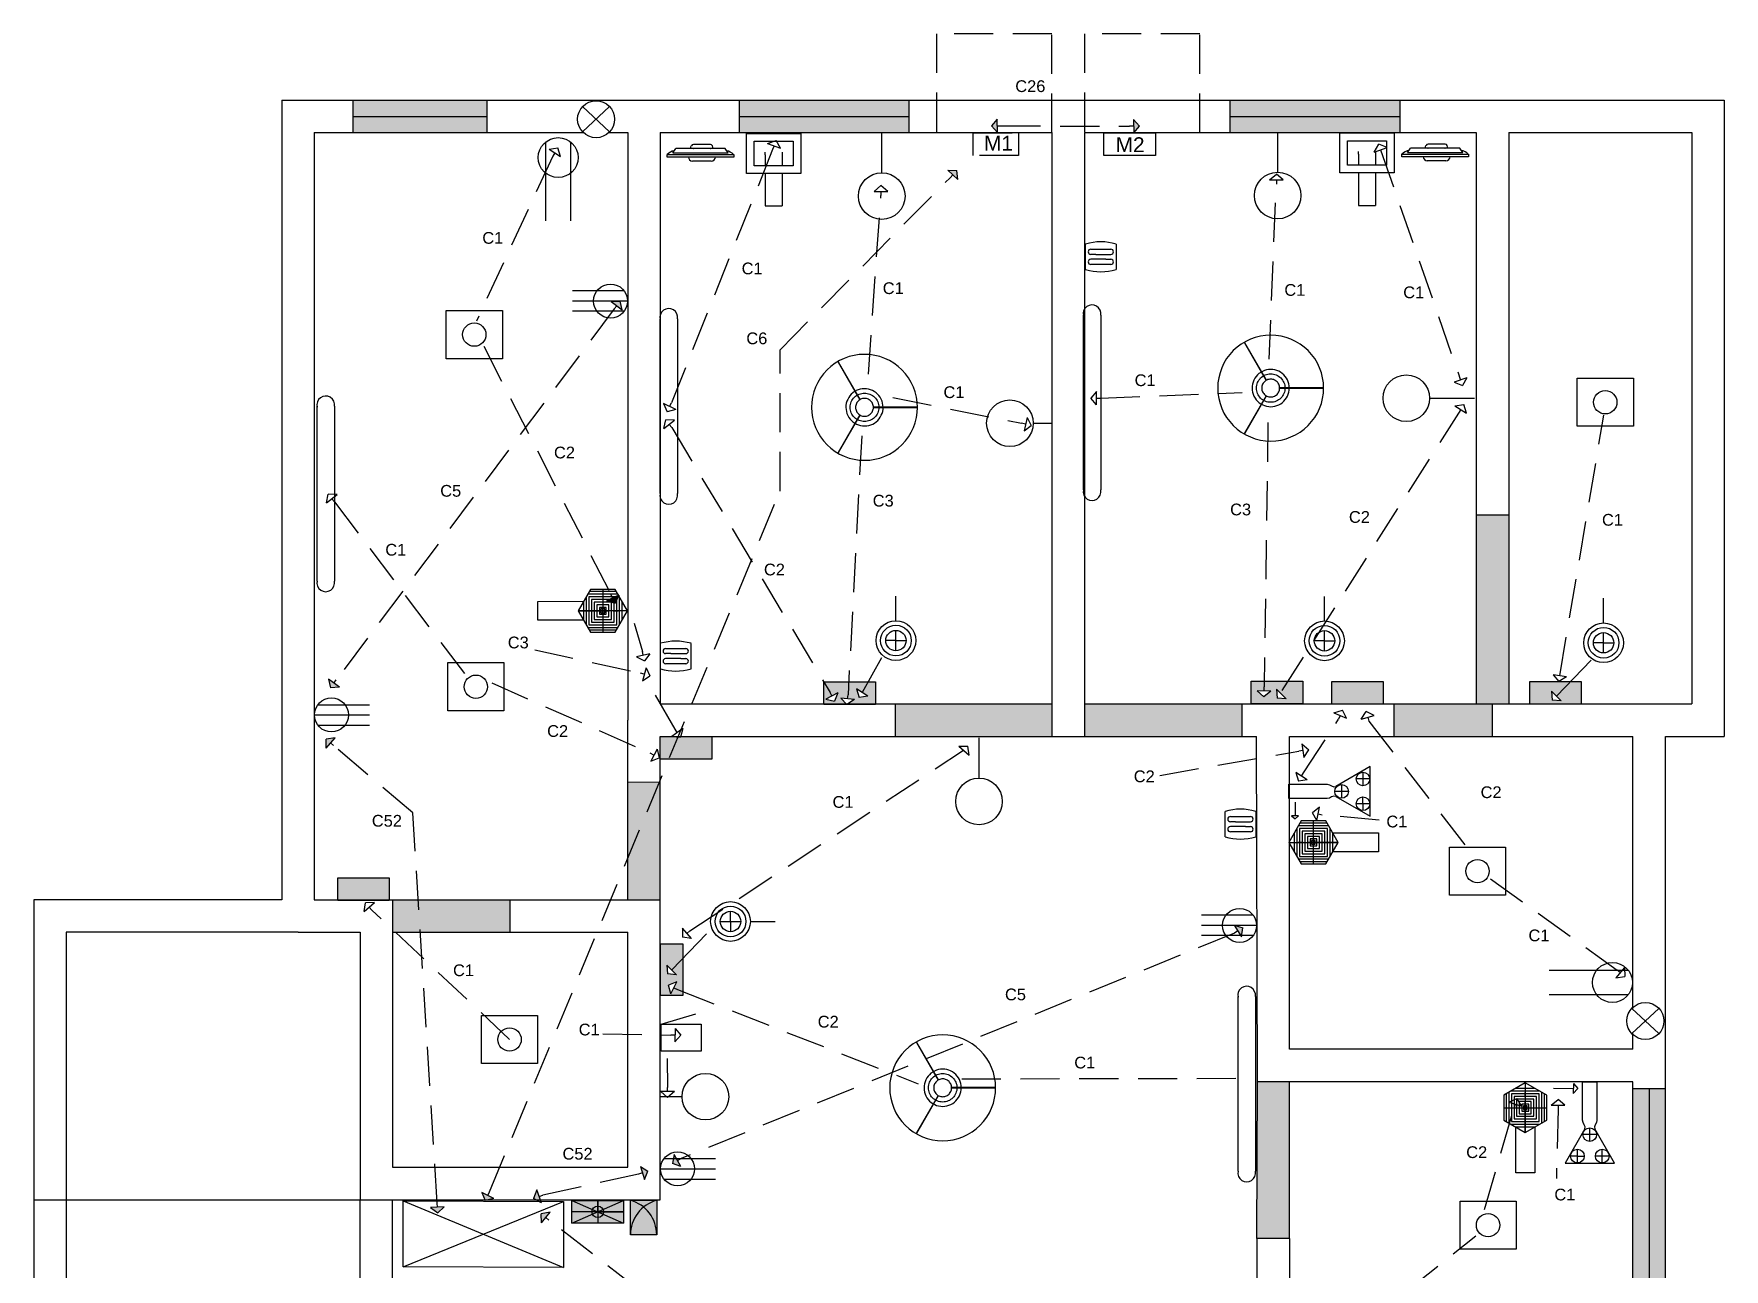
# Model space of a CAD drawing. Header units: feet. Extents: x 388 to 448, y -18 to 246.
# Drawn here: x 397.02 to 440.17, y 214.81 to 246.36 of the extents above; entities that cross this region are included whole.
import ezdxf

# ---------------------------------------------------------------- set-up
doc = ezdxf.new("R2010")
doc.units = ezdxf.units.FT
doc.header["$MEASUREMENT"] = 0
doc.linetypes.add('CENTER2', pattern=[1.125, 0.75, -0.125, 0.125, -0.125])
doc.linetypes.add('DASHEDX2', pattern=[1.5, 1, -0.5])
doc.styles.get("Standard").update_dxf_attribs({"font": 'arial.ttf'})

# ---------------------------------------------------------------- blocks, each defined once
blk = doc.blocks.new('FRISBI_PL')
for points in [[(-29.56, -2.91), (-29.13, -5.79), (-28.42, -8.62), (-27.44, -11.37), (-26.19, -14), (-24.7, -16.5), (-22.96, -18.84), (-21, -21), (-18.84, -22.96), (-16.5, -24.7), (-14, -26.19), (-11.37, -27.44), (-8.62, -28.42), (-5.79, -29.13), (-2.91, -29.56), (0, -29.7), (2.91, -29.56), (5.79, -29.13), (8.62, -28.42), (11.37, -27.44), (14, -26.19), (16.5, -24.7), (18.84, -22.96), (21, -21), (22.96, -18.84), (24.7, -16.5), (26.19, -14), (27.44, -11.37), (28.42, -8.62), (29.13, -5.79), (29.56, -2.91), (29.7, 0), (29.56, 2.91), (29.13, 5.79), (28.42, 8.62), (27.44, 11.37), (26.19, 14), (24.7, 16.5), (22.96, 18.84), (21, 21), (18.84, 22.96), (16.5, 24.7), (14, 26.19), (11.37, 27.44), (8.62, 28.42), (5.79, 29.13), (2.91, 29.56), (0, 29.7), (-2.91, 29.56), (-5.79, 29.13), (-8.62, 28.42), (-11.37, 27.44), (-14, 26.19), (-16.5, 24.7), (-18.84, 22.96), (-21, 21), (-22.96, 18.84), (-24.7, 16.5), (-26.19, 14), (-27.44, 11.37), (-28.42, 8.62), (-29.13, 5.79), (-29.56, 2.91), (-29.7, 0)], [(-5.01, 0), (-4.97, -0.56), (-4.88, -1.11), (-4.72, -1.65), (-4.51, -2.17), (-4.24, -2.66), (-3.91, -3.12), (-3.54, -3.54), (-3.12, -3.91), (-2.66, -4.24), (-2.17, -4.51), (-1.65, -4.72), (-1.11, -4.88), (-0.56, -4.97), (0, -5.01), (0.56, -4.97), (1.11, -4.88), (1.65, -4.72), (2.17, -4.51), (2.66, -4.24), (3.12, -3.91), (3.54, -3.54), (3.91, -3.12), (4.24, -2.66), (4.51, -2.17), (4.72, -1.65), (4.88, -1.11), (4.97, -0.56), (5.01, 0), (4.97, 0.56), (4.88, 1.11), (4.72, 1.65), (4.51, 2.17), (4.24, 2.66), (3.91, 3.12), (3.54, 3.54), (3.12, 3.91), (2.66, 4.24), (2.17, 4.51), (1.65, 4.72), (1.11, 4.88), (0.56, 4.97), (0, 5.01), (-0.56, 4.97), (-1.11, 4.88), (-1.65, 4.72), (-2.17, 4.51), (-2.66, 4.24), (-3.12, 3.91), (-3.54, 3.54), (-3.91, 3.12), (-4.24, 2.66), (-4.51, 2.17), (-4.72, 1.65), (-4.88, 1.11), (-4.97, 0.56)]]:
    blk.add_lwpolyline(points, close=True)
for points in [[(-2.41, 4.38), (-14.55, 25.41), (-14.56, 25.42), (-14.57, 25.43), (-14.59, 25.44), (-14.6, 25.45), (-14.62, 25.45), (-14.64, 25.45), (-14.65, 25.45), (-14.67, 25.44), (-14.69, 25.44), (-14.7, 25.43), (-14.71, 25.42), (-14.72, 25.4), (-14.73, 25.39), (-14.74, 25.37), (-14.74, 25.35), (-14.74, 25.34), (-14.73, 25.32), (-14.73, 25.31), (-2.59, 4.28)], [(10.44, 0.1), (10.37, 1.23), (10.16, 2.38), (9.83, 3.51), (9.38, 4.59), (8.8, 5.61), (8.12, 6.56), (7.34, 7.43), (6.46, 8.2), (5.5, 8.87), (4.47, 9.43), (3.39, 9.87), (2.26, 10.19), (1.11, 10.38), (-0.06, 10.44), (-1.23, 10.37), (-2.38, 10.16), (-3.51, 9.83), (-4.59, 9.38), (-5.12, 9.08)], [(-10.38, 1.11), (-10.44, -0.06), (-10.37, -1.23), (-10.16, -2.38), (-9.83, -3.51), (-9.38, -4.59), (-8.8, -5.61), (-8.12, -6.56), (-7.34, -7.43), (-6.46, -8.2), (-5.5, -8.87), (-5.3, -8.98)], [(-5.3, 8.98), (-5.61, 8.8), (-6.56, 8.12), (-7.43, 7.34), (-8.2, 6.46), (-8.87, 5.5), (-9.43, 4.47), (-9.87, 3.39), (-10.19, 2.26), (-10.38, 1.11)], [(-8, 0), (-7.96, 0.78), (-7.84, 1.56), (-7.65, 2.32), (-7.39, 3.06), (-7.05, 3.77), (-6.65, 4.44), (-6.18, 5.07), (-5.65, 5.65), (-5.07, 6.18), (-4.44, 6.65), (-4.08, 6.87)], [(-4.08, -6.87), (-4.44, -6.65), (-5.07, -6.18), (-5.65, -5.65), (-6.18, -5.07), (-6.65, -4.44), (-7.05, -3.77), (-7.39, -3.06), (-7.65, -2.32), (-7.84, -1.56), (-7.96, -0.78), (-8, 0)], [(-3.91, 6.97), (-3.77, 7.05), (-3.06, 7.39), (-2.32, 7.65), (-1.56, 7.84), (-0.78, 7.96), (0, 8), (0.78, 7.96), (1.56, 7.84), (2.32, 7.65), (3.06, 7.39), (3.77, 7.05), (4.44, 6.65), (5.07, 6.18), (5.65, 5.65), (6.18, 5.07), (6.65, 4.44), (7.05, 3.77), (7.39, 3.06), (7.65, 2.32), (7.84, 1.56), (7.96, 0.78), (7.99, 0.1)], [(5, -0.1), (29.28, -0.1), (29.3, -0.1), (29.31, -0.09), (29.33, -0.09), (29.34, -0.08), (29.35, -0.06), (29.36, -0.05), (29.37, -0.03), (29.37, -0.02), (29.37, 0), (29.37, 0.02), (29.37, 0.03), (29.36, 0.05), (29.35, 0.06), (29.34, 0.08), (29.33, 0.09), (29.31, 0.09), (29.3, 0.1), (29.28, 0.1), (5, 0.1)], [(-2.59, -4.28), (-14.73, -25.31), (-14.73, -25.32), (-14.74, -25.34), (-14.74, -25.35), (-14.74, -25.37), (-14.73, -25.39), (-14.72, -25.4), (-14.71, -25.42), (-14.7, -25.43), (-14.69, -25.44), (-14.67, -25.44), (-14.65, -25.45), (-14.64, -25.45), (-14.62, -25.45), (-14.6, -25.45), (-14.59, -25.44), (-14.57, -25.43), (-14.56, -25.42), (-14.55, -25.41), (-2.41, -4.38)], [(-5.12, -9.08), (-4.47, -9.43), (-3.39, -9.87), (-2.26, -10.19), (-1.11, -10.38), (0.06, -10.44), (1.23, -10.37), (2.38, -10.16), (3.51, -9.83), (4.59, -9.38), (5.61, -8.8), (6.56, -8.12), (7.43, -7.34), (8.2, -6.46), (8.87, -5.5), (9.43, -4.47), (9.87, -3.39), (10.19, -2.26), (10.38, -1.11), (10.43, -0.1)], [(7.99, -0.1), (7.96, -0.78), (7.84, -1.56), (7.65, -2.32), (7.39, -3.06), (7.05, -3.77), (6.65, -4.44), (6.18, -5.07), (5.65, -5.65), (5.07, -6.18), (4.44, -6.65), (3.77, -7.05), (3.06, -7.39), (2.32, -7.65), (1.56, -7.84), (0.78, -7.96), (0, -8), (-0.78, -7.96), (-1.56, -7.84), (-2.32, -7.65), (-3.06, -7.39), (-3.77, -7.05), (-3.91, -6.97)]]:
    blk.add_lwpolyline(points)
blk = doc.blocks.new('Tv 05_top_cad-block.com')
at = {"color": 0, "lineweight": -2}
blk.add_line((276, -50), (-311, -50), dxfattribs=at)
for points in [[(101, 0), (-101, 0)], [(-345, -100), (-311, -50)], [(-345, -100), (311, -100)], [(-134, -50), (-126, -18)], [(110, -200), (-110, -200)], [(134, -50), (126, -18)], [(311, -100), (276, -50)]]:
    blk.add_lwpolyline(points, dxfattribs=at)
blk.add_lwpolyline([(-412, -120), (378, -120), (378, -150), (-412, -150)], close=True, dxfattribs=at)
for centre, radius, start, end in [((-101, -25), 25, 90, 164.7609), ((101, -25), 25, 15.2391, 90), ((-285, -257), 187, 103.3665, 132.9123), ((-110, -150), 50, 180, 270), ((-101, -25), 25, 266.5195, 273.4805), ((101, -25), 25, 266.5195, 273.4805), ((110, -150), 50, 270, 0), ((250, -257), 187, 47.0877, 76.6335)]:
    blk.add_arc(centre, radius, start, end, dxfattribs=at)
blk = doc.blocks.new('*U18')
at = {"color": 0, "linetype": 'CENTER2', "transparency": 16777216}
blk.add_line((0, -0.539), (0, 0.539), dxfattribs=at)
blk = doc.blocks.new('*U19')
at = {"color": 0, "linetype": 'CENTER2', "transparency": 16777216}
blk.add_line((0.539, 0), (-0.539, 0), dxfattribs=at)
blk = doc.blocks.new('*U20')
at = {"color": 0, "linetype": 'CENTER2', "transparency": 16777216}
blk.add_line((-0.539, 0), (0.539, 0), dxfattribs=at)

msp = doc.modelspace()

# ---------------------------------------------------------------- hatches: boundary and pattern name
at = {"linetype": 'Continuous', "true_color": 0x58ba48}
h = msp.add_hatch(color=85, dxfattribs=at)
h.dxf.hatch_style = 1
h.paths.add_polyline_path([(438.667, 201.621), (438.252, 201.621), (438.252, 194.503), (438.667, 194.503)])
h.paths.add_polyline_path([(438.252, 201.621), (437.837, 201.621), (437.837, 194.503), (438.252, 194.503)])
h.paths.add_polyline_path([(436.67, 181.939), (430.242, 181.939), (430.242, 181.524), (436.67, 181.524)])
h.paths.add_polyline_path([(436.67, 181.524), (430.242, 181.524), (430.242, 181.109), (436.67, 181.109)])
h.paths.add_polyline_path([(404.633, 181.939), (401.597, 181.939), (399.168, 181.937), (399.168, 181.939), (398.435, 181.939), (398.435, 181.523), (404.633, 181.526)])
h.paths.add_polyline_path([(404.633, 181.526), (398.435, 181.523), (398.435, 181.109), (404.633, 181.109)])
h.paths.add_polyline_path([(414.069, 181.939), (409.903, 181.939), (409.903, 181.929), (408.514, 181.929), (408.164, 181.93), (408.164, 181.524), (414.069, 181.524)])
h.paths.add_polyline_path([(414.069, 181.524), (408.164, 181.524), (408.164, 181.109), (414.069, 181.109)])
h.paths.add_polyline_path([(408.582, 244.663), (405.165, 244.663), (405.165, 244.248), (408.582, 244.248)])
h.paths.add_polyline_path([(408.582, 244.248), (405.165, 244.248), (405.165, 243.833), (408.582, 243.833)])
h.paths.add_polyline_path([(419.353, 244.663), (415.032, 244.663), (415.032, 244.248), (419.353, 244.248)])
h.paths.add_polyline_path([(419.353, 244.248), (415.032, 244.248), (415.032, 243.833), (419.353, 243.833)])
h.paths.add_polyline_path([(431.892, 244.663), (427.553, 244.663), (427.553, 244.248), (431.892, 244.248)])
h.paths.add_polyline_path([(431.892, 244.248), (427.553, 244.248), (427.553, 243.833), (431.892, 243.833)])
h.paths.add_polyline_path([(438.667, 219.418), (438.252, 219.418), (438.252, 211.777), (438.667, 211.777)])
h.paths.add_polyline_path([(438.252, 219.418), (437.837, 219.418), (437.837, 211.777), (438.252, 211.777)])
at = {"linetype": 'DASHEDX2'}
h = msp.add_hatch(color=106, dxfattribs=at)
h.dxf.hatch_style = 1
h.paths.add_polyline_path([(420.581, 242.862), (420.353, 242.875), (420.603, 242.634)])
h.paths.add_polyline_path([(421.612, 244.178), (421.465, 244.003), (421.615, 243.833), (421.616, 243.833)])
h.paths.add_polyline_path([(425.242, 243.998), (425.092, 244.171), (425.094, 243.833), (425.102, 243.833)])
h.paths.add_polyline_path([(417.731, 182.773), (417.728, 182.544), (417.893, 182.517), (417.946, 182.517)])
h.paths.add_polyline_path([(436.999, 187.911), (436.722, 187.703), (436.95, 187.688)])
h.paths.add_polyline_path([(409.858, 216.837), (409.776, 216.623), (409.839, 216.587), (409.947, 216.587)])
h.paths.add_polyline_path([(410.194, 216.266), (409.969, 216.226), (409.975, 215.997)])
h.paths.add_polyline_path([(409.947, 216.587), (409.839, 216.587), (409.907, 216.549), (409.961, 216.548)])
h.paths.add_polyline_path([(409.961, 216.548), (409.907, 216.549), (409.974, 216.51)])
h.paths.add_polyline_path([(407.492, 216.408), (407.146, 216.391), (407.327, 216.25)])
h.paths.add_polyline_path([(408.452, 216.775), (408.533, 216.587), (408.629, 216.587), (408.764, 216.623)])
h.paths.add_polyline_path([(412.5, 217.437), (412.602, 217.105), (412.693, 217.315)])
h.paths.add_polyline_path([(413.422, 217.637), (413.344, 217.637), (413.318, 217.516), (413.532, 217.436)])
h.paths.add_polyline_path([(413.366, 217.74), (413.344, 217.637), (413.422, 217.637)])
h.paths.add_polyline_path([(404.537, 229.882), (404.589, 229.659), (404.817, 229.677)])
h.paths.add_polyline_path([(404.71, 228.378), (404.484, 228.35), (404.478, 228.121)])
h.paths.add_polyline_path([(411.988, 239.531), (411.759, 239.517), (412.036, 239.308)])
h.paths.add_polyline_path([(427.88, 223.528), (427.674, 223.592), (427.664, 223.592), (427.828, 223.33), (427.85, 223.33)])
at = {"linetype": 'Continuous', "true_color": 0x939598}
h = msp.add_hatch(color=252, dxfattribs=at)
h.dxf.hatch_style = 1
h.paths.add_polyline_path([(433.837, 229.247), (434.667, 229.247), (434.667, 234.064), (433.837, 234.064)])
h.paths.add_polyline_path([(431.739, 229.247), (431.739, 228.417), (434.252, 228.417), (434.252, 229.247)])
at = {"linetype": 'DASHEDX2', "true_color": 0x000000}
h = msp.add_hatch(color=18, dxfattribs=at)
h.dxf.hatch_style = 1
h.paths.add_polyline_path([(411.898, 231.98), (411.848, 231.98), (411.704, 231.913), (411.831, 231.913), (411.831, 231.826), (411.855, 231.819), (411.898, 231.914)])
h.paths.add_polyline_path([(411.945, 232.019), (411.942, 232.024), (411.848, 231.98), (411.898, 231.98), (411.898, 231.914)])
h.paths.add_polyline_path([(411.831, 231.913), (411.704, 231.913), (411.635, 231.88), (411.76, 231.845), (411.764, 231.845), (411.764, 231.845), (411.831, 231.826)])
at = {"linetype": 'DASHEDX2'}
h = msp.add_hatch(color=8, dxfattribs=at)
h.dxf.hatch_style = 1
h.paths.add_polyline_path([(431.466, 229.821), (430.15, 229.821), (430.15, 229.247), (431.466, 229.247)])
h.paths.add_polyline_path([(429.411, 229.825), (429.027, 229.825), (428.836, 229.525), (428.982, 229.379), (428.754, 229.396), (428.738, 229.624), (428.836, 229.525), (429.027, 229.825), (428.427, 229.825), (428.425, 229.679), (428.422, 229.576), (428.595, 229.571), (428.417, 229.427), (428.249, 229.581), (428.422, 229.576), (428.425, 229.679), (428.427, 229.825), (428.095, 229.825), (428.095, 229.247), (429.411, 229.247)])
h.paths.add_polyline_path([(435.76, 229.569), (435.883, 229.446), (436.242, 229.816), (435.202, 229.816), (435.202, 229.247), (436.518, 229.247), (436.518, 229.816), (436.242, 229.816), (435.883, 229.446), (436.005, 229.323), (435.777, 229.341)])
h.paths.add_polyline_path([(417.819, 229.809), (417.188, 229.809), (417.188, 229.801), (417.344, 229.54), (417.391, 229.449), (417.545, 229.528), (417.46, 229.316), (417.237, 229.369), (417.391, 229.449), (417.344, 229.54), (417.188, 229.801), (417.188, 229.247), (417.76, 229.247), (417.619, 229.397), (417.791, 229.379), (417.802, 229.482)])
h.paths.add_polyline_path([(414.323, 228.417), (413.534, 228.417), (413.527, 228.394), (413.464, 228.4), (413.232, 227.84), (414.323, 227.84)])
h.paths.add_polyline_path([(413.464, 228.4), (413.309, 228.417), (413.007, 228.417), (413.007, 227.84), (413.232, 227.84)])
h.paths.add_polyline_path([(426.428, 190.967), (425.851, 190.967), (425.851, 189.651), (426.428, 189.651)])
h.paths.add_polyline_path([(419.156, 195.022), (418.578, 195.022), (418.578, 194.9), (418.807, 194.816), (418.87, 194.978), (418.946, 194.762), (418.745, 194.655), (418.807, 194.816), (418.578, 194.9), (418.578, 194.464), (418.794, 194.395), (418.756, 194.169), (418.666, 194.317), (418.578, 194.263), (418.578, 193.706), (418.961, 193.706), (418.961, 193.809), (418.788, 193.809), (418.961, 193.958), (419.135, 193.809), (418.961, 193.809), (418.961, 193.706), (419.156, 193.706)])
h.paths.add_polyline_path([(400.814, 189.019), (401.5, 189.019), (401.5, 189.637), (400.814, 189.637)], flags=9)
h = msp.add_hatch(color=8, dxfattribs=at)
h.dxf.hatch_style = 1
h.paths.add_polyline_path([(405.339, 209.077), (404.956, 209.077), (404.936, 208.864), (404.761, 208.855), (404.761, 207.904), (404.767, 207.902), (404.97, 208.006), (405.103, 207.82), (404.935, 207.861), (404.911, 207.761), (405.339, 207.761)])
h.paths.add_polyline_path([(411.389, 208.362), (410.873, 208.362), (410.82, 208.161), (410.78, 208.066), (410.94, 207.999), (410.723, 207.928), (410.62, 208.132), (410.78, 208.066), (410.82, 208.161), (410.873, 208.362), (410.073, 208.362), (410.073, 207.784), (411.389, 207.784)])
h.paths.add_polyline_path([(406.092, 224.804), (404.776, 224.804), (404.776, 224.247), (406.092, 224.247)])
h.paths.add_polyline_path([(418.504, 229.809), (418.311, 229.809), (418.161, 229.539), (418.308, 229.448), (418.082, 229.413), (418.014, 229.631), (418.161, 229.539), (418.311, 229.809), (417.819, 229.809), (417.802, 229.482), (417.791, 229.379), (417.964, 229.361), (417.8, 229.247), (418.504, 229.247)])
h.paths.add_polyline_path([(414.304, 206.919), (412.988, 206.919), (412.988, 206.342), (413.21, 206.342), (413.591, 206.718), (413.471, 206.843), (413.698, 206.821), (413.711, 206.593), (413.591, 206.718), (413.21, 206.342), (413.857, 206.342), (414.058, 206.435), (414.12, 206.342), (414.304, 206.342)])
h.paths.add_polyline_path([(433.273, 212.179), (431.957, 212.179), (431.957, 211.602), (433.047, 211.602), (433.054, 211.635), (433.273, 211.62)])
at = {"linetype": 'Continuous', "true_color": 0x939598}
h = msp.add_hatch(color=252, dxfattribs=at)
h.dxf.hatch_style = 1
h.paths.add_polyline_path([(427.851, 228.417), (427.851, 229.247), (423.837, 229.247), (423.837, 228.417)])
h.paths.add_polyline_path([(419.006, 229.247), (419.006, 228.417), (423.007, 228.417), (423.007, 229.247)])
at = {"linetype": 'Continuous', "true_color": 0x735b54}
h = msp.add_hatch(color=37, dxfattribs=at)
h.dxf.hatch_style = 1
h.paths.add_polyline_path([(413.007, 228.417), (413.007, 227.84), (414.323, 227.84), (414.323, 228.417)])
at = {"linetype": 'DASHEDX2'}
h = msp.add_hatch(color=8, dxfattribs=at)
h.dxf.hatch_style = 1
h.paths.add_polyline_path([(413.464, 228.4), (413.309, 228.417), (413.007, 228.417), (413.007, 227.84), (413.232, 227.84)])
h = msp.add_hatch(color=8, dxfattribs=at)
h.dxf.hatch_style = 1
h.paths.add_polyline_path([(414.323, 228.417), (413.534, 228.417), (413.527, 228.394), (413.464, 228.4), (413.232, 227.84), (414.323, 227.84)])
at = {"linetype": 'Continuous', "true_color": 0x939598}
h = msp.add_hatch(color=252, dxfattribs=at)
h.dxf.hatch_style = 1
h.paths.add_polyline_path([(412.177, 224.247), (413.007, 224.247), (413.007, 227.255), (412.177, 227.247)])
h.paths.add_polyline_path([(409.178, 223.417), (409.178, 224.247), (406.177, 224.247), (406.177, 223.417)])
at = {"linetype": 'DASHEDX2'}
h = msp.add_hatch(color=8, dxfattribs=at)
h.dxf.hatch_style = 1
h.paths.add_polyline_path([(413.589, 223.118), (413.012, 223.118), (413.012, 221.802), (413.589, 221.802), (413.589, 221.9), (413.449, 221.955), (413.356, 221.999), (413.281, 221.843), (413.221, 222.063), (413.431, 222.155), (413.356, 221.999), (413.449, 221.955), (413.589, 221.9), (413.589, 222.754), (413.3, 222.456), (413.422, 222.333), (413.194, 222.351), (413.177, 222.579), (413.3, 222.456), (413.589, 222.754)])
at = {"linetype": 'DASHEDX2', "true_color": 0x939598}
h = msp.add_hatch(color=252, dxfattribs=at)
h.dxf.hatch_style = 1
h.paths.add_polyline_path([(425.837, 193.939), (425.007, 193.939), (425.007, 191.438), (425.837, 191.438)])
h.paths.add_polyline_path([(429.067, 219.599), (428.254, 219.599), (428.237, 215.598), (429.067, 215.598)])
at = {"linetype": 'Continuous', "true_color": 0x727430}
h = msp.add_hatch(color=67, dxfattribs=at)
h.dxf.hatch_style = 1
h.paths.add_polyline_path([(411.413, 216.568), (410.755, 216.568), (411.277, 216.339, -0.297702), (411.413, 216.427)])
h.paths.add_polyline_path([(412.071, 216.568), (411.548, 216.339, -0.103722), (411.561, 216.279), (412.071, 216.279)])
h.paths.add_polyline_path([(412.071, 216.568), (411.413, 216.568), (411.413, 216.427, -0.297702), (411.548, 216.339)])
h.paths.add_polyline_path([(411.548, 216.22, -0.297702), (411.413, 216.131), (411.413, 215.991), (412.071, 215.991)])
h.paths.add_polyline_path([(412.071, 216.279), (411.561, 216.279, -0.103722), (411.548, 216.22), (412.071, 215.991)])
h.paths.add_polyline_path([(411.413, 216.131, -0.297702), (411.277, 216.22), (410.755, 215.991), (411.413, 215.991)])
h.paths.add_polyline_path([(411.277, 216.22, -0.103722), (411.264, 216.279), (410.755, 216.279), (410.755, 215.991)])
h.paths.add_polyline_path([(410.755, 216.568), (410.755, 216.279), (411.264, 216.279, -0.103722), (411.277, 216.339)])
h.paths.add_polyline_path([(411.413, 216.427), (411.413, 216.279), (411.548, 216.339, 0.297702)])
h.paths.add_polyline_path([(411.561, 216.279), (411.413, 216.279), (411.548, 216.22, 0.103722)])
h.paths.add_polyline_path([(411.548, 216.339), (411.413, 216.279), (411.561, 216.279, 0.103722)])
h.paths.add_polyline_path([(411.413, 216.427, 0.297702), (411.277, 216.339), (411.413, 216.279)])
h.paths.add_polyline_path([(411.277, 216.339, 0.103722), (411.264, 216.279), (411.413, 216.279)])
h.paths.add_polyline_path([(411.413, 216.279), (411.264, 216.279, 0.103722), (411.277, 216.22)])
h.paths.add_polyline_path([(411.413, 216.279), (411.277, 216.22, 0.297702), (411.413, 216.131)])
h.paths.add_polyline_path([(411.548, 216.22), (411.413, 216.279), (411.413, 216.131, 0.297702)])
at = {"linetype": 'Continuous', "true_color": 0x7aafdf}
h = msp.add_hatch(color=143, dxfattribs=at)
h.dxf.hatch_style = 1
h.paths.add_polyline_path([(412.582, 216.398, 0.104018), (412.246, 216.574), (412.246, 215.688, -0.224337)])
h.paths.add_polyline_path([(412.582, 216.398, 0.224337), (412.246, 215.688), (412.918, 215.688, 0.224337)])
h.paths.add_polyline_path([(412.918, 216.574, 0.104018), (412.582, 216.398, -0.224337), (412.918, 215.688)])
h.paths.add_polyline_path([(412.918, 216.574), (412.246, 216.574, -0.104018), (412.582, 216.398, -0.104018)])

# ---------------------------------------------------------------- linework, layer by layer
at = {"linetype": 'DASHEDX2'}
for p, q in [((423.007, 246.356), (420.059, 246.356)), ((420.059, 246.356), (420.059, 243.833)), ((423.007, 243.833), (423.007, 246.356)), ((426.786, 246.356), (423.837, 246.356)), ((423.837, 246.356), (423.837, 243.833)), ((426.786, 243.833), (426.786, 246.356)), ((415.876, 243.398), (413.293, 236.933)), ((415.912, 243.495), (415.876, 243.398)), ((431.397, 243.393), (433.437, 237.516)), ((410.263, 243.228), (408.314, 239.015)), ((410.318, 243.315), (410.263, 243.228)), ((428.549, 238.048), (428.736, 242.521)), ((428.736, 242.624), (428.736, 242.521)), ((418.321, 237.667), (418.642, 242.229)), ((418.642, 242.332), (418.642, 242.229)), ((408.502, 238.377), (411.748, 232.047)), ((413.248, 236.84), (413.293, 236.933)), ((418.942, 237.066), (422.232, 236.412)), ((424.148, 237.053), (424.251, 237.053)), ((424.251, 237.053), (427.859, 237.199)), ((433.442, 236.765), (428.836, 229.525)), ((435.971, 229.963), (437.094, 236.615)), ((413.239, 236.382), (413.302, 236.301)), ((413.302, 236.301), (417.344, 229.54)), ((422.333, 236.389), (422.232, 236.412)), ((428.52, 236.43), (428.425, 229.679)), ((404.627, 234.487), (404.691, 234.407)), ((404.691, 234.407), (408.04, 229.978)), ((411.792, 231.954), (411.748, 232.047)), ((412.346, 231.309), (412.551, 230.589)), ((409.803, 230.625), (412.502, 230.033)), ((412.574, 230.489), (412.551, 230.589)), ((412.601, 230.003), (412.502, 230.033)), ((408.709, 229.782), (412.755, 227.989)), ((428.422, 229.576), (428.425, 229.679)), ((413.385, 228.601), (412.845, 229.535)), ((417.391, 229.449), (417.344, 229.54)), ((417.791, 229.379), (417.802, 229.482)), ((429.432, 227.49), (430.322, 228.856)), ((430.362, 228.951), (430.322, 228.856)), ((431.068, 228.907), (431.096, 228.808)), ((431.096, 228.808), (433.791, 225.336)), ((413.443, 228.516), (413.385, 228.601)), ((412.845, 227.94), (412.755, 227.989)), ((413.767, 223.455), (420.749, 228.062)), ((425.764, 227.423), (429.313, 228.038)), ((429.415, 228.054), (429.313, 228.038)), ((429.377, 227.403), (429.432, 227.49)), ((429.212, 226.735), (429.212, 226.388)), ((429.804, 226.439), (429.905, 226.418)), ((431.363, 226.277), (429.905, 226.418)), ((434.203, 224.78), (437.435, 222.453)), ((405.582, 224.06), (405.65, 223.983)), ((409.162, 220.679), (405.65, 223.983)), ((413.689, 223.388), (413.767, 223.455)), ((437.513, 222.386), (437.435, 222.453)), ((413.356, 221.999), (413.449, 221.955)), ((413.449, 221.955), (419.595, 219.548)), ((411.541, 220.822), (413.282, 220.791)), ((413.385, 220.79), (413.282, 220.791)), ((413.189, 220.192), (413.195, 219.451)), ((420.704, 219.674), (427.96, 219.689)), ((413.196, 219.348), (413.195, 219.451)), ((435.813, 219.435), (436.317, 219.428)), ((434.047, 216.336), (434.805, 218.938)), ((434.833, 219.027), (434.802, 218.928)), ((435.927, 218.896), (435.883, 217.127)), ((435.926, 218.998), (435.926, 218.895)), ((412.551, 217.271), (412.452, 217.241)), ((407.319, 216.399), (407.314, 216.502)), ((428.552, 211.468), (433.828, 215.664))]:
    msp.add_line(p, q, dxfattribs=at)
for p, q in [((403.347, 244.663), (412.592, 244.663)), ((403.347, 244.663), (403.347, 224.247)), ((412.592, 244.663), (423.422, 244.663)), ((423.422, 244.663), (434.252, 244.663)), ((434.252, 244.663), (440.167, 244.663)), ((440.167, 244.663), (440.167, 228.417)), ((404.177, 243.833), (411.045, 243.833)), ((404.177, 243.833), (404.177, 224.247)), ((411.697, 243.833), (412.177, 243.833)), ((412.177, 243.833), (412.177, 228.832)), ((413.007, 243.833), (413.007, 229.247)), ((413.007, 243.833), (423.007, 243.833)), ((423.007, 243.833), (423.007, 228.417)), ((423.837, 243.833), (423.837, 228.417)), ((423.837, 243.833), (433.837, 243.833)), ((433.837, 243.833), (433.837, 229.247)), ((434.667, 243.833), (434.667, 229.247)), ((434.667, 243.833), (439.337, 243.833)), ((439.337, 243.833), (439.337, 229.247)), ((434.667, 234.064), (433.837, 234.064)), ((413.007, 229.247), (423.007, 229.247)), ((419.006, 229.247), (419.006, 228.417)), ((423.837, 229.247), (427.851, 229.247)), ((427.851, 229.247), (431.739, 229.247)), ((427.851, 229.247), (427.851, 228.417)), ((431.739, 229.247), (439.337, 229.247)), ((431.739, 228.417), (431.739, 229.247)), ((434.252, 229.247), (439.337, 229.247)), ((434.252, 228.417), (434.252, 229.247)), ((412.177, 224.247), (412.177, 228.832)), ((413.007, 228.417), (427.851, 228.417)), ((413.007, 224.247), (413.007, 228.417)), ((423.007, 228.417), (423.837, 228.417)), ((427.851, 228.417), (428.231, 228.417)), ((428.254, 219.599), (428.231, 228.417)), ((429.067, 228.417), (431.739, 228.417)), ((429.067, 220.429), (429.067, 228.417)), ((431.739, 228.417), (437.837, 228.417)), ((437.837, 221.449), (437.837, 228.417)), ((438.667, 220.014), (438.667, 228.417)), ((438.667, 228.417), (440.167, 228.417)), ((412.177, 227.247), (413.007, 227.255)), ((403.347, 224.247), (397.017, 224.247)), ((397.017, 224.247), (397.017, 217.002)), ((404.177, 224.247), (406.177, 224.247)), ((406.177, 224.247), (406.177, 217.417)), ((406.177, 224.247), (413.007, 224.247)), ((409.178, 223.417), (409.178, 224.247)), ((413.007, 216.587), (413.007, 224.247)), ((403.762, 223.417), (397.847, 223.417)), ((397.847, 223.417), (397.847, 217.002)), ((403.762, 223.417), (405.347, 223.417)), ((405.347, 223.417), (405.347, 216.587)), ((406.177, 223.417), (412.177, 223.417)), ((412.177, 217.417), (412.177, 223.417)), ((437.837, 220.429), (437.837, 220.853)), ((437.837, 220.429), (429.067, 220.429)), ((438.667, 211.184), (438.667, 220.014)), ((437.837, 219.599), (428.254, 219.599)), ((437.837, 211.599), (437.837, 219.599)), ((406.177, 217.417), (412.177, 217.417)), ((397.017, 217.002), (397.017, 207.342)), ((397.847, 217.002), (397.847, 207.342)), ((397.017, 216.587), (413.007, 216.587)), ((405.347, 207.769), (405.347, 216.587)), ((406.177, 207.769), (406.177, 216.587)), ((428.237, 215.598), (428.237, 202.769)), ((429.067, 215.598), (428.237, 215.598)), ((429.067, 215.598), (429.067, 202.769))]:
    msp.add_line(p, q)
at = {"linetype": 'Continuous'}
for p, q in [((405.165, 244.663), (405.165, 243.833)), ((408.582, 244.663), (408.582, 243.833)), ((415.032, 243.833), (415.032, 244.663)), ((419.353, 244.663), (419.353, 243.833)), ((427.553, 243.833), (427.553, 244.663)), ((431.892, 243.833), (431.892, 244.663)), ((405.165, 244.248), (408.582, 244.248)), ((411.027, 244.498), (411.715, 243.852)), ((411.027, 243.852), (411.715, 244.498)), ((415.032, 244.248), (419.353, 244.248)), ((427.553, 244.248), (431.892, 244.248)), ((418.663, 242.809), (418.663, 243.833)), ((428.769, 242.823), (428.769, 243.833)), ((410.171, 243.407), (410.397, 243.441)), ((410.171, 243.407), (410.464, 243.223)), ((410.464, 243.223), (410.397, 243.441)), ((415.75, 243.555), (415.964, 243.634)), ((415.75, 243.555), (416.075, 243.434)), ((416.075, 243.434), (415.964, 243.634)), ((431.234, 243.336), (431.348, 243.534)), ((431.234, 243.336), (431.561, 243.45)), ((431.561, 243.45), (431.348, 243.534)), ((415.685, 243.266), (415.685, 242.989)), ((416.122, 243.266), (416.122, 242.989)), ((430.829, 243.281), (430.829, 243.004)), ((431.266, 243.281), (431.266, 243.004)), ((415.685, 242.79), (415.685, 241.96)), ((416.122, 242.79), (416.122, 241.96)), ((428.563, 242.624), (428.736, 242.773)), ((428.563, 242.624), (428.91, 242.624)), ((428.91, 242.624), (428.736, 242.773)), ((430.829, 242.805), (430.829, 241.975)), ((431.266, 242.805), (431.266, 241.975)), ((418.468, 242.332), (418.642, 242.481)), ((418.468, 242.332), (418.815, 242.332)), ((418.815, 242.332), (418.642, 242.481)), ((415.685, 241.96), (416.122, 241.96)), ((430.829, 241.975), (431.266, 241.975)), ((424.129, 240.725), (423.997, 240.725)), ((424.129, 240.599), (423.997, 240.599)), ((424.381, 240.725), (424.512, 240.725)), ((424.381, 240.599), (424.512, 240.599)), ((412.086, 239.795), (410.77, 239.795)), ((412.174, 239.533), (410.77, 239.533)), ((412.086, 239.271), (410.77, 239.271)), ((433.601, 237.573), (433.273, 237.46)), ((433.273, 237.46), (433.486, 237.375)), ((433.601, 237.573), (433.486, 237.375)), ((413.403, 236.764), (413.092, 236.917)), ((413.092, 236.917), (413.182, 236.706)), ((424.148, 237.227), (423.999, 237.053)), ((424.148, 236.88), (423.999, 237.053)), ((424.148, 236.88), (424.148, 237.227)), ((432.648, 237.053), (433.793, 237.053)), ((413.103, 236.275), (413.147, 236.5)), ((413.103, 236.275), (413.375, 236.489)), ((413.375, 236.489), (413.147, 236.5)), ((413.403, 236.764), (413.182, 236.706)), ((422.371, 236.558), (422.294, 236.22)), ((422.371, 236.558), (422.478, 236.356)), ((433.295, 236.858), (433.522, 236.891)), ((433.295, 236.858), (433.588, 236.672)), ((433.588, 236.672), (433.522, 236.891)), ((422.294, 236.22), (422.478, 236.356)), ((422.53, 236.413), (423.007, 236.413)), ((404.492, 234.378), (404.533, 234.603)), ((404.492, 234.378), (404.762, 234.596)), ((404.762, 234.596), (404.533, 234.603)), ((411.542, 232.17), (411.542, 231.078)), ((411.949, 232.027), (411.635, 231.88)), ((411.635, 231.88), (411.855, 231.819)), ((411.949, 232.027), (411.855, 231.819)), ((419.024, 231.371), (419.024, 231.999)), ((429.964, 231.364), (429.964, 231.993)), ((437.089, 231.314), (437.089, 231.943)), ((412.173, 231.624), (410.911, 231.624)), ((419.024, 230.864), (418.764, 230.864)), ((419.024, 230.864), (419.024, 231.123)), ((419.024, 230.604), (419.024, 230.864)), ((419.024, 230.864), (419.284, 230.864)), ((429.964, 230.857), (429.704, 230.857)), ((429.964, 230.857), (429.964, 231.117)), ((429.964, 230.597), (429.964, 230.857)), ((429.964, 230.857), (430.224, 230.857)), ((437.089, 230.807), (437.089, 231.067)), ((412.743, 230.527), (412.405, 230.451)), ((412.405, 230.451), (412.607, 230.344)), ((412.743, 230.527), (412.607, 230.344)), ((413.278, 230.53), (413.146, 230.53)), ((413.53, 230.53), (413.661, 230.53)), ((418.655, 230.425), (418.161, 229.539)), ((437.089, 230.807), (436.829, 230.807)), ((437.089, 230.547), (437.089, 230.807)), ((437.089, 230.807), (437.349, 230.807)), ((412.651, 230.169), (412.551, 229.837)), ((412.651, 230.169), (412.744, 229.96)), ((413.278, 230.404), (413.146, 230.404)), ((413.53, 230.404), (413.661, 230.404)), ((436.142, 229.935), (435.8, 229.992)), ((435.8, 229.992), (435.946, 229.816)), ((436.774, 230.363), (435.883, 229.446)), ((412.551, 229.837), (412.744, 229.96)), ((418.308, 229.448), (418.014, 229.631)), ((418.014, 229.631), (418.082, 229.413)), ((428.595, 229.571), (428.249, 229.581)), ((428.249, 229.581), (428.417, 229.427)), ((428.595, 229.571), (428.417, 229.427)), ((428.982, 229.379), (428.738, 229.624)), ((428.738, 229.624), (428.754, 229.396)), ((436.005, 229.323), (435.76, 229.569)), ((435.76, 229.569), (435.777, 229.341)), ((436.142, 229.935), (435.946, 229.816)), ((404.268, 229.227), (405.584, 229.227)), ((417.545, 229.528), (417.237, 229.369)), ((417.237, 229.369), (417.46, 229.316)), ((417.545, 229.528), (417.46, 229.316)), ((417.964, 229.361), (417.619, 229.397)), ((417.619, 229.397), (417.775, 229.231)), ((417.964, 229.361), (417.775, 229.231)), ((418.308, 229.448), (418.082, 229.413)), ((428.982, 229.379), (428.754, 229.396)), ((436.005, 229.323), (435.777, 229.341)), ((404.18, 228.965), (405.584, 228.965)), ((404.268, 228.703), (405.584, 228.703)), ((430.203, 229.018), (430.42, 229.088)), ((430.203, 229.018), (430.522, 228.883)), ((430.522, 228.883), (430.42, 229.088)), ((430.901, 228.86), (431.027, 229.051)), ((430.901, 228.86), (431.235, 228.955)), ((431.235, 228.955), (431.027, 229.051)), ((413.586, 228.615), (413.3, 228.418)), ((413.3, 228.418), (413.527, 228.394)), ((413.586, 228.615), (413.527, 228.394)), ((421.145, 227.353), (421.145, 228.378)), ((412.927, 228.093), (412.764, 227.787)), ((412.764, 227.787), (412.977, 227.87)), ((412.927, 228.093), (412.977, 227.87)), ((420.627, 228.167), (420.856, 228.167)), ((420.627, 228.167), (420.89, 227.941)), ((420.89, 227.941), (420.856, 228.167)), ((429.388, 228.225), (429.562, 228.076)), ((429.388, 228.225), (429.441, 227.882)), ((429.441, 227.882), (429.562, 228.076)), ((429.523, 227.311), (429.23, 227.496)), ((429.23, 227.496), (429.297, 227.277)), ((430.947, 227.504), (430.947, 227.156)), ((429.523, 227.311), (429.297, 227.277)), ((430.573, 227.013), (430.225, 227.013)), ((430.399, 227.187), (430.399, 226.839)), ((431.121, 227.33), (430.774, 227.33)), ((429.839, 226.609), (429.658, 226.469)), ((429.769, 226.269), (429.839, 226.609)), ((431.121, 226.697), (430.774, 226.697)), ((430.947, 226.697), (430.947, 226.871)), ((430.947, 226.697), (430.947, 226.523)), ((427.692, 226.239), (427.561, 226.239)), ((427.692, 226.113), (427.561, 226.113)), ((427.945, 226.239), (428.076, 226.239)), ((427.945, 226.113), (428.076, 226.113)), ((429.299, 226.388), (429.124, 226.388)), ((429.124, 226.388), (429.212, 226.313)), ((429.299, 226.388), (429.212, 226.313)), ((429.769, 226.269), (429.658, 226.469)), ((429.682, 225.165), (429.682, 226.258)), ((429.051, 225.711), (430.313, 225.711)), ((405.452, 223.946), (405.713, 224.175)), ((405.452, 223.946), (405.484, 224.172)), ((405.713, 224.175), (405.484, 224.172)), ((414.802, 223.691), (414.802, 223.951)), ((413.802, 223.256), (413.576, 223.519)), ((413.576, 223.519), (413.576, 223.29)), ((414.542, 223.691), (414.802, 223.691)), ((414.802, 223.691), (415.062, 223.691)), ((414.802, 223.691), (414.802, 223.432)), ((415.309, 223.691), (415.938, 223.691)), ((428.144, 223.854), (426.828, 223.854)), ((428.232, 223.592), (426.828, 223.592)), ((414.191, 223.373), (413.3, 222.456)), ((413.802, 223.256), (413.576, 223.29)), ((428.144, 223.33), (426.828, 223.33)), ((413.422, 222.333), (413.177, 222.579)), ((413.177, 222.579), (413.194, 222.351)), ((413.422, 222.333), (413.194, 222.351)), ((437.625, 222.518), (437.401, 222.254)), ((437.401, 222.254), (437.627, 222.29)), ((437.625, 222.518), (437.627, 222.29)), ((413.431, 222.155), (413.221, 222.063)), ((413.281, 221.843), (413.221, 222.063)), ((413.281, 221.843), (413.431, 222.155)), ((437.811, 221.474), (438.499, 220.828)), ((437.811, 220.828), (438.499, 221.474)), ((413.035, 221.069), (413.917, 221.334)), ((413.388, 220.963), (413.383, 220.616)), ((413.388, 220.963), (413.534, 220.787)), ((413.383, 220.616), (413.534, 220.787)), ((413.566, 219.219), (413.007, 219.219)), ((413.369, 219.349), (413.023, 219.347)), ((413.023, 219.347), (413.197, 219.199)), ((413.369, 219.349), (413.197, 219.199)), ((428.237, 215.598), (428.254, 219.599)), ((429.067, 215.598), (429.067, 219.599)), ((435.09, 219.569), (435.09, 218.307)), ((436.319, 219.555), (436.315, 219.3)), ((436.315, 219.3), (436.427, 219.426)), ((436.319, 219.555), (436.427, 219.426)), ((438.667, 219.418), (437.837, 219.418)), ((438.252, 219.418), (438.252, 211.777)), ((434.544, 218.938), (435.637, 218.938)), ((434.667, 219.079), (434.877, 219.169)), ((434.667, 219.079), (434.998, 218.975)), ((434.998, 218.975), (434.877, 219.169)), ((435.753, 218.998), (435.926, 219.147)), ((435.753, 218.998), (436.1, 218.998)), ((436.1, 218.998), (435.926, 219.147)), ((436.737, 218.076), (436.737, 218.424)), ((436.911, 218.25), (436.563, 218.25)), ((413.104, 217.637), (414.42, 217.637)), ((436.42, 217.701), (436.246, 217.701)), ((436.42, 217.528), (436.42, 217.875)), ((436.42, 217.701), (436.594, 217.701)), ((437.228, 217.701), (436.88, 217.701)), ((437.054, 217.528), (437.054, 217.875)), ((413.016, 217.375), (414.42, 217.375)), ((413.104, 217.113), (414.42, 217.113)), ((406.445, 216.562), (410.538, 214.858)), ((406.445, 214.874), (410.538, 216.546)), ((410.755, 215.991), (412.071, 216.568)), ((410.755, 216.568), (412.071, 215.991)), ((412.071, 216.279), (410.755, 216.279)), ((411.413, 216.279), (411.413, 216.568)), ((411.413, 216.568), (411.413, 215.991)), ((411.413, 216.279), (412.071, 216.279))]:
    msp.add_line(p, q, dxfattribs=at)
at = {"color": 106, "linetype": 'Continuous'}
for p, q in [((421.612, 244.178), (421.465, 244.003)), ((421.616, 243.832), (421.465, 244.003)), ((421.616, 243.832), (421.612, 244.178)), ((425.092, 244.171), (425.242, 243.998)), ((425.092, 244.171), (425.094, 243.824)), ((425.094, 243.824), (425.242, 243.998)), ((420.353, 242.875), (420.581, 242.862)), ((420.353, 242.875), (420.603, 242.634)), ((420.603, 242.634), (420.581, 242.862)), ((411.759, 239.517), (411.988, 239.531)), ((411.759, 239.517), (412.036, 239.308)), ((412.036, 239.308), (411.988, 239.531)), ((404.817, 229.677), (404.537, 229.882)), ((404.537, 229.882), (404.589, 229.659)), ((404.817, 229.677), (404.589, 229.659)), ((404.478, 228.121), (404.71, 228.378)), ((404.478, 228.121), (404.484, 228.35)), ((404.71, 228.378), (404.484, 228.35)), ((427.662, 223.596), (427.88, 223.528)), ((427.662, 223.596), (427.846, 223.302)), ((427.846, 223.302), (427.88, 223.528)), ((413.366, 217.74), (413.318, 217.516)), ((413.532, 217.436), (413.318, 217.516)), ((413.532, 217.436), (413.366, 217.74)), ((412.5, 217.437), (412.693, 217.315)), ((412.5, 217.437), (412.602, 217.105)), ((412.602, 217.105), (412.693, 217.315)), ((408.764, 216.623), (408.452, 216.775)), ((408.452, 216.775), (408.542, 216.565)), ((408.764, 216.623), (408.542, 216.565)), ((409.858, 216.837), (409.776, 216.623)), ((409.974, 216.51), (409.776, 216.623)), ((409.974, 216.51), (409.858, 216.837)), ((407.492, 216.408), (407.146, 216.391)), ((407.146, 216.391), (407.327, 216.25)), ((407.492, 216.408), (407.327, 216.25)), ((410.194, 216.266), (409.969, 216.226)), ((409.975, 215.997), (409.969, 216.226)), ((409.975, 215.997), (410.194, 216.266))]:
    msp.add_line(p, q, dxfattribs=at)
at = {"color": 106, "linetype": 'DASHEDX2'}
for p, q in [((421.614, 244.005), (421.717, 244.006)), ((421.717, 244.006), (424.99, 243.997)), ((425.093, 243.998), (424.99, 243.997)), ((420.478, 242.755), (420.406, 242.681)), ((411.898, 239.413), (411.835, 239.33)), ((404.677, 229.779), (404.738, 229.862)), ((404.594, 228.25), (404.67, 228.181)), ((427.754, 223.449), (427.666, 223.394)), ((413.449, 217.588), (413.539, 217.637)), ((408.608, 216.699), (408.653, 216.791)), ((409.916, 216.673), (410.013, 216.708)), ((410.085, 216.132), (410.165, 216.067))]:
    msp.add_line(p, q, dxfattribs=at)
at = {"color": 103, "linetype": 'DASHEDX2'}
for p, q in [((416.067, 238.291), (420.406, 242.681)), ((411.835, 239.33), (404.738, 229.862)), ((416.067, 234.681), (416.067, 238.291)), ((408.653, 216.791), (416.067, 234.681)), ((406.692, 226.47), (404.67, 228.181)), ((407.314, 216.502), (406.692, 226.47)), ((427.666, 223.394), (413.539, 217.637)), ((412.452, 217.241), (410.013, 216.708)), ((419.586, 208.789), (410.165, 216.067))]:
    msp.add_line(p, q, dxfattribs=at)
at = {"linetype": 'DASHEDX2', "transparency": 16777216}
msp.add_line((418.151, 236.091), (417.802, 229.482), dxfattribs=at)
at = {"linetype": 'Continuous'}
for points in [[(415.209, 243.81), (416.598, 243.81), (416.598, 242.79), (415.209, 242.79)], [(424.331, 243.829), (425.647, 243.829), (425.647, 243.252), (424.331, 243.252)], [(430.353, 243.825), (431.742, 243.825), (431.742, 242.805), (430.353, 242.805)], [(415.407, 243.612), (416.4, 243.612), (416.4, 242.989), (415.407, 242.989)], [(430.552, 243.627), (431.544, 243.627), (431.544, 243.004), (430.552, 243.004)], [(407.546, 239.288), (408.979, 239.288), (408.979, 238.061), (407.546, 238.061)], [(436.415, 237.561), (437.848, 237.561), (437.848, 236.334), (436.415, 236.334)], [(412.173, 231.624), (411.858, 232.17), (411.227, 232.17), (410.911, 231.624), (411.227, 231.078), (411.858, 231.078)], [(411.321, 231.845), (411.321, 231.403), (411.764, 231.403), (411.764, 231.845)], [(411.321, 231.845), (411.321, 231.403), (411.764, 231.403), (411.764, 231.845)], [(411.388, 231.778), (411.388, 231.47), (411.696, 231.47), (411.696, 231.778)], [(411.388, 231.778), (411.388, 231.47), (411.696, 231.47), (411.696, 231.778)], [(411.455, 231.711), (411.455, 231.537), (411.629, 231.537), (411.629, 231.711)], [(411.495, 231.672), (411.495, 231.576), (411.59, 231.576), (411.59, 231.672)], [(411.495, 231.672), (411.495, 231.576), (411.59, 231.576), (411.59, 231.672)], [(411.523, 231.644), (411.523, 231.604), (411.562, 231.604), (411.562, 231.644)], [(407.585, 230.3), (409.018, 230.3), (409.018, 229.073), (407.585, 229.073)], [(417.188, 229.809), (418.504, 229.809), (418.504, 229.232), (417.188, 229.232)], [(428.095, 229.825), (429.411, 229.825), (429.411, 229.247), (428.095, 229.247)], [(430.15, 229.821), (431.466, 229.821), (431.466, 229.244), (430.15, 229.244)], [(435.202, 229.816), (436.518, 229.816), (436.518, 229.239), (435.202, 229.239)], [(413.007, 228.417), (414.323, 228.417), (414.323, 227.84), (413.007, 227.84)], [(429.051, 225.711), (429.367, 225.165), (429.998, 225.165), (430.313, 225.711), (429.998, 226.258), (429.367, 226.258)], [(430.038, 225.355), (430.038, 226.067), (429.326, 226.067), (429.326, 225.355)], [(429.971, 225.423), (429.971, 226), (429.394, 226), (429.394, 225.423)], [(429.904, 225.49), (429.904, 225.933), (429.461, 225.933), (429.461, 225.49)], [(429.904, 225.49), (429.904, 225.933), (429.461, 225.933), (429.461, 225.49)], [(429.836, 225.557), (429.836, 225.865), (429.528, 225.865), (429.528, 225.557)], [(429.836, 225.557), (429.836, 225.865), (429.528, 225.865), (429.528, 225.557)], [(429.769, 225.624), (429.769, 225.798), (429.595, 225.798), (429.595, 225.624)], [(429.73, 225.664), (429.73, 225.759), (429.635, 225.759), (429.635, 225.664)], [(429.73, 225.664), (429.73, 225.759), (429.635, 225.759), (429.635, 225.664)], [(429.702, 225.692), (429.702, 225.731), (429.663, 225.731), (429.663, 225.692)], [(433.155, 225.59), (434.588, 225.59), (434.588, 224.363), (433.155, 224.363)], [(404.776, 224.804), (406.092, 224.804), (406.092, 224.227), (404.776, 224.227)], [(413.589, 223.118), (413.589, 221.802), (413.012, 221.802), (413.012, 223.118)], [(408.445, 221.293), (409.878, 221.293), (409.878, 220.066), (408.445, 220.066)], [(413.035, 221.069), (414.057, 221.069), (414.057, 220.383), (413.035, 220.383)], [(435.09, 219.569), (434.544, 219.254), (434.544, 218.623), (435.09, 218.307), (435.637, 218.623), (435.637, 219.254)], [(434.734, 218.582), (435.446, 218.582), (435.446, 219.294), (434.734, 219.294)], [(434.802, 218.65), (435.379, 218.65), (435.379, 219.227), (434.802, 219.227)], [(434.869, 218.717), (435.312, 218.717), (435.312, 219.159), (434.869, 219.159)], [(434.869, 218.717), (435.312, 218.717), (435.312, 219.159), (434.869, 219.159)], [(434.936, 218.784), (435.244, 218.784), (435.244, 219.092), (434.936, 219.092)], [(434.936, 218.784), (435.244, 218.784), (435.244, 219.092), (434.936, 219.092)], [(435.003, 218.851), (435.177, 218.851), (435.177, 219.025), (435.003, 219.025)], [(435.043, 218.89), (435.138, 218.89), (435.138, 218.986), (435.043, 218.986)], [(435.043, 218.89), (435.138, 218.89), (435.138, 218.986), (435.043, 218.986)], [(435.071, 218.919), (435.11, 218.919), (435.11, 218.958), (435.071, 218.958)], [(406.445, 216.562), (410.538, 216.546), (410.538, 214.858), (406.445, 214.874)], [(410.755, 216.568), (412.071, 216.568), (412.071, 215.991), (410.755, 215.991)], [(412.246, 216.574), (412.918, 216.574), (412.918, 215.688), (412.246, 215.688)], [(433.424, 216.552), (434.856, 216.552), (434.856, 215.324), (433.424, 215.324)]]:
    msp.add_lwpolyline(points, close=True, dxfattribs=at)
at = {"linetype": 'DASHEDX2'}
msp.add_lwpolyline([(420.995, 243.824), (422.157, 243.824), (422.157, 243.249), (420.995, 243.249)], close=True, dxfattribs=at)
at = {"linetype": 'Continuous'}
for points in [[(410.084, 241.585), (410.084, 243.595)], [(410.721, 243.595), (410.721, 241.585)], [(415.685, 243.266), (415.685, 243.334)], [(416.122, 243.334), (416.122, 243.266)], [(430.829, 243.281), (430.829, 243.349)], [(431.266, 243.349), (431.266, 243.281)], [(423.866, 240.34), (423.866, 240.989)], [(423.997, 240.857), (424.512, 240.857)], [(424.644, 240.989), (424.644, 240.336)], [(424.512, 240.468), (423.997, 240.468)], [(424.129, 240.725), (424.381, 240.725)], [(424.381, 240.599), (424.129, 240.599)], [(413.005, 234.618), (413.005, 239.079)], [(413.447, 239.079), (413.447, 234.618)], [(423.809, 234.711), (423.809, 239.172)], [(424.251, 239.172), (424.251, 234.711)], [(404.249, 232.384), (404.249, 236.845)], [(404.691, 236.845), (404.691, 232.384)], [(411.052, 231.384), (409.883, 231.384), (409.883, 231.864), (411.052, 231.868)], [(411.052, 231.868), (411.052, 231.381)], [(411.119, 231.984), (411.119, 231.264)], [(411.119, 231.984), (411.119, 231.264)], [(411.929, 232.047), (411.156, 232.047)], [(411.929, 232.047), (411.156, 232.047)], [(411.848, 231.98), (411.186, 231.98), (411.186, 231.268), (411.898, 231.268), (411.898, 231.914)], [(411.89, 232.114), (411.195, 232.114)], [(411.704, 231.913), (411.254, 231.913), (411.254, 231.335), (411.831, 231.335), (411.831, 231.826)], [(411.965, 231.264), (411.965, 231.984)], [(411.965, 231.264), (411.965, 231.984)], [(412.033, 231.381), (412.033, 231.868)], [(411.156, 231.201), (411.929, 231.201)], [(411.156, 231.201), (411.929, 231.201)], [(411.195, 231.134), (411.89, 231.134)], [(413.015, 230.145), (413.015, 230.793)], [(413.146, 230.662), (413.661, 230.662)], [(413.278, 230.53), (413.53, 230.53)], [(413.793, 230.793), (413.793, 230.141)], [(413.661, 230.272), (413.146, 230.272)], [(413.53, 230.404), (413.278, 230.404)], [(430.253, 226.886), (431.13, 226.38), (431.13, 227.647), (430.253, 227.14)], [(430.033, 226.83), (429.053, 226.83), (429.053, 227.197), (430.033, 227.197)], [(427.429, 225.854), (427.429, 226.502)], [(427.561, 226.371), (428.076, 226.371)], [(427.692, 226.239), (427.945, 226.239)], [(427.945, 226.113), (427.692, 226.113)], [(428.208, 226.502), (428.208, 225.85)], [(430.069, 226.134), (429.296, 226.134)], [(430.069, 226.134), (429.296, 226.134)], [(430.03, 226.202), (429.335, 226.202)], [(428.076, 225.981), (427.561, 225.981)], [(429.192, 225.955), (429.192, 225.468)], [(429.259, 226.071), (429.259, 225.351)], [(429.259, 226.071), (429.259, 225.351)], [(430.105, 225.351), (430.105, 226.071)], [(430.105, 225.351), (430.105, 226.071)], [(430.173, 225.468), (430.173, 225.955)], [(430.173, 225.951), (431.342, 225.951), (431.342, 225.471), (430.173, 225.468)], [(429.296, 225.288), (430.069, 225.288)], [(429.296, 225.288), (430.069, 225.288)], [(429.335, 225.221), (430.03, 225.221)], [(435.703, 222.453), (437.713, 222.453)], [(437.713, 221.816), (435.703, 221.816)], [(427.757, 217.316), (427.757, 221.776)], [(428.199, 221.776), (428.199, 217.316)], [(434.6, 219.286), (434.6, 218.59)], [(434.667, 219.325), (434.667, 218.552)], [(434.667, 219.325), (434.667, 218.552)], [(435.45, 219.361), (434.73, 219.361)], [(435.45, 219.361), (434.73, 219.361)], [(435.334, 219.429), (434.847, 219.429)], [(435.513, 218.552), (435.513, 219.325)], [(435.513, 218.552), (435.513, 219.325)], [(435.581, 218.59), (435.581, 219.286)], [(436.554, 218.615), (436.554, 219.596), (436.92, 219.596), (436.92, 218.615)], [(434.73, 218.515), (435.45, 218.515)], [(434.73, 218.515), (435.45, 218.515)], [(434.847, 218.448), (435.334, 218.448)], [(435.33, 218.448), (435.33, 217.278), (434.85, 217.278), (434.847, 218.448)], [(436.61, 218.396), (436.104, 217.519), (437.37, 217.519), (436.864, 218.396)]]:
    msp.add_lwpolyline(points, dxfattribs=at)
for centre, radius in [((411.371, 244.175), 0.472), ((410.403, 243.196), 0.51), ((418.663, 242.214), 0.595), ((428.769, 242.227), 0.595), ((411.739, 239.533), 0.434), ((408.262, 238.675), 0.298), ((432.053, 237.053), 0.595), ((421.935, 236.413), 0.595), ((437.131, 236.948), 0.298), ((419.024, 230.864), 0.507), ((429.964, 230.857), 0.507), ((437.089, 230.807), 0.507), ((419.024, 230.864), 0.392), ((419.024, 230.864), 0.26), ((429.964, 230.857), 0.392), ((429.964, 230.857), 0.26), ((437.089, 230.807), 0.392), ((437.089, 230.807), 0.26), ((408.302, 229.686), 0.298), ((404.615, 228.965), 0.434), ((430.947, 227.33), 0.174), ((421.145, 226.758), 0.595), ((430.399, 227.013), 0.174), ((430.947, 226.697), 0.174), ((433.871, 224.976), 0.298), ((414.802, 223.691), 0.507), ((414.802, 223.691), 0.392), ((414.802, 223.691), 0.26), ((427.797, 223.592), 0.434), ((437.315, 222.134), 0.51), ((438.155, 221.151), 0.472), ((409.162, 220.679), 0.298), ((414.161, 219.219), 0.595), ((436.737, 218.25), 0.174), ((413.45, 217.375), 0.434), ((436.42, 217.701), 0.174), ((437.054, 217.701), 0.174), ((411.413, 216.279), 0.148), ((434.14, 215.938), 0.298)]:
    msp.add_circle(centre, radius, dxfattribs=at)
for centre, radius, start, end in [((424.255, 239.661), 1.384, 73.6617, 106.3383), ((423.997, 240.791), 0.0658, 90, 270), ((424.512, 240.791), 0.0658, 270, 90), ((423.997, 240.533), 0.0658, 90, 270), ((424.512, 240.533), 0.0658, 270, 90), ((424.262, 241.666), 1.384, 253.3624, 286.0395), ((413.224, 239.116), 0.226, 350.4875, 194.2323), ((424.029, 239.209), 0.226, 350.4875, 194.2323), ((404.468, 236.882), 0.226, 350.4875, 194.2323), ((413.226, 234.572), 0.226, 168.1276, 11.8724), ((424.03, 234.665), 0.226, 168.1276, 11.8724), ((404.47, 232.338), 0.226, 168.1276, 11.8724), ((413.404, 229.466), 1.384, 73.6617, 106.3383), ((413.146, 230.596), 0.0658, 90, 270), ((413.661, 230.596), 0.0658, 270, 90), ((413.411, 231.47), 1.384, 253.3624, 286.0395), ((413.146, 230.338), 0.0658, 90, 270), ((413.661, 230.338), 0.0658, 270, 90), ((427.819, 225.175), 1.384, 73.6617, 106.3383), ((427.561, 226.305), 0.0658, 90, 270), ((427.561, 226.047), 0.0658, 90, 270), ((428.076, 226.305), 0.0658, 270, 90), ((428.076, 226.047), 0.0658, 270, 90), ((427.825, 227.179), 1.384, 253.3624, 286.0395), ((427.976, 221.814), 0.226, 350.4875, 194.2323), ((427.978, 217.269), 0.226, 168.1276, 11.8724), ((413.166, 215.688), 0.92, 105.6694, 180), ((411.998, 215.688), 0.92, 0, 74.3306)]:
    msp.add_arc(centre, radius, start, end, dxfattribs=at)
for points in [[(430.033, 227.197), (430.109, 227.197), (430.188, 227.102), (430.253, 227.14)], [(430.253, 226.886), (430.188, 226.924), (430.109, 226.83), (430.033, 226.83)], [(436.61, 218.396), (436.648, 218.461), (436.554, 218.54), (436.554, 218.615)], [(436.92, 218.615), (436.92, 218.54), (436.826, 218.461), (436.864, 218.396)]]:
    msp.add_open_spline(points, degree=3, dxfattribs=at)

# ---------------------------------------------------------------- block references
for name, p, xscale, yscale, zscale in [('Tv 05_top_cad-block.com', (414.071, 243.532), 0.002147238879846518, 0.002147238879846518, 0.002147238879846518), ('Tv 05_top_cad-block.com', (432.825, 243.541), 0.002147238879846518, 0.002147238879846518, 0.002147238879846518), ('FRISBI_PL', (428.591, 237.311), 0.04552201153844953, 0.04552201153844953, 0.04552201153844953), ('FRISBI_PL', (418.222, 236.819), 0.04552201153844953, 0.04552201153844953, 0.04552201153844953), ('FRISBI_PL', (420.218, 219.446), 0.04552201153844953, 0.04552201153844953, 0.04552201153844953)]:
    msp.add_blockref(name, p, dxfattribs=dict(xscale=xscale, yscale=yscale, zscale=zscale))
at = {"linetype": 'CENTER2'}
for name, p in [('*U20', (411.471, 231.624)), ('*U19', (429.754, 225.711)), ('*U18', (435.09, 218.867))]:
    msp.add_blockref(name, p, dxfattribs=at)

# ---------------------------------------------------------------- texts
at = {"color": 106, "linetype": 'DASHEDX2', "char_height": 0.3, "attachment_point": 1}
for s, width, insert in [('C26', 5.76859, (422.071, 245.169)), ('C6', 5.76859, (415.206, 238.73)), ('C5', 6.77194, (407.392, 234.837)), ('C52', 7.89216, (405.646, 226.413)), ('C5', 6.77194, (421.808, 221.979)), ('C52', 7.89216, (410.513, 217.912))]:
    msp.add_mtext_dynamic_manual_height_columns(s, width=width, gutter_width=1, heights=[0], dxfattribs=dict(at, insert=insert))
at = {"color": 3, "linetype": 'DASHEDX2', "char_height": 0.38, "attachment_point": 1}
for s, width, insert in [('M1', 7.86322, (421.274, 243.751)), ('M2', 6.42483, (424.634, 243.714))]:
    msp.add_mtext_dynamic_manual_height_columns(s, width=width, gutter_width=1, heights=[0], dxfattribs=dict(at, insert=insert))
at = {"linetype": 'DASHEDX2', "char_height": 0.3, "attachment_point": 1}
for s, width, insert in [('C1', 7.73742, (408.466, 241.295)), ('C1', 7.73742, (415.086, 240.515)), ('C1', 7.73742, (418.688, 240.011)), ('C1', 7.73742, (428.94, 239.966)), ('C1', 7.73742, (431.974, 239.905)), ('C1', 7.73742, (420.238, 237.356)), ('C1', 7.73742, (425.117, 237.661)), ('C2', 5.06801, (410.296, 235.815)), ('C3', 7.46661, (418.432, 234.586)), ('C3', 7.46661, (427.555, 234.361)), ('C2', 5.06801, (430.588, 234.17)), ('C1', 7.73742, (437.048, 234.097)), ('C1', 7.73742, (405.99, 233.333)), ('C2', 5.06801, (415.655, 232.828)), ('C3', 7.46661, (409.116, 230.965)), ('C2', 5.06801, (410.121, 228.705)), ('C2', 5.06801, (425.095, 227.548)), ('C2', 5.06801, (433.949, 227.142)), ('C1', 7.73742, (417.406, 226.894)), ('C1', 7.73742, (431.544, 226.394)), ('C1', 7.73742, (435.171, 223.486)), ('C1', 7.73742, (407.719, 222.596)), ('C1', 7.73742, (410.927, 221.083)), ('C2', 5.06801, (417.028, 221.284)), ('C1', 7.73742, (423.577, 220.24)), ('C2', 5.06801, (433.582, 217.952)), ('C1', 7.73742, (435.832, 216.87))]:
    msp.add_mtext_dynamic_manual_height_columns(s, width=width, gutter_width=1, heights=[0], dxfattribs=dict(at, insert=insert))

doc.saveas('drawing.dxf')
